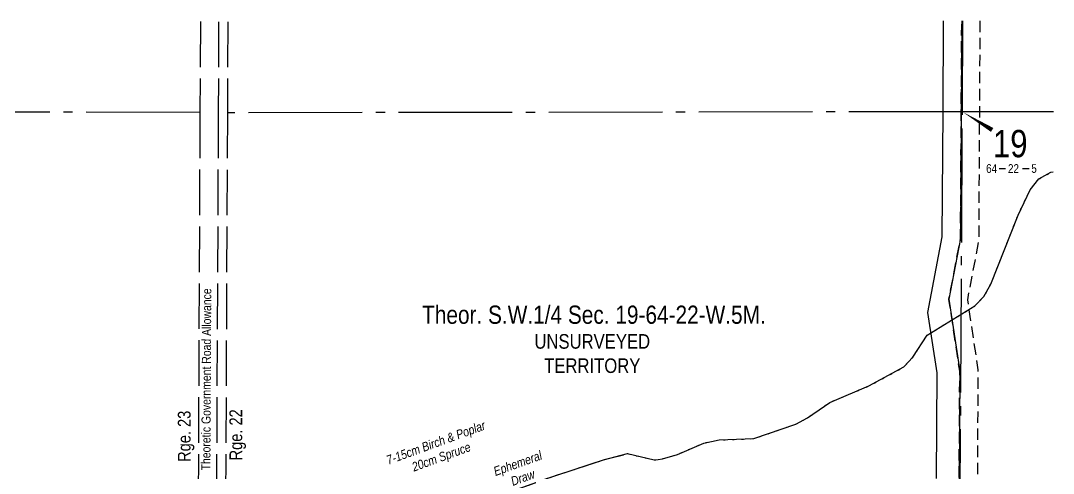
# Model space of a CAD drawing. Extents: x 474266 to 483948, y 6041075 to 6045149.
# Drawn here: x 478527 to 479663, y 6044638 to 6045135 of the extents above; entities that cross this region are included whole.
import ezdxf
from ezdxf.enums import TextEntityAlignment as Align

# ---------------------------------------------------------------- set-up
doc = ezdxf.new("R2010")
doc.units = 0
doc.header["$LTSCALE"] = 5
for name, pattern in [('foc-ACCESSROAD', [3.75, 2.5, -1.25]), ('foc-QUARTERLINE', [33, 25, -3, 2, -3]), ('foc-TOPO-ephemeral', [6.25, 3.125, -0.625, 0.625, -0.625, 0.625, -0.625]), ('foc-UNSURVEYED', [12.5, 10, -2.5]), ('foc-WHEELTRACKS', [2, 0.4, -1.6])]:
    doc.linetypes.add(name, pattern=pattern)
for name, color, linetype in [('10', 1, 'Continuous'), ('9', 3, 'Continuous'), ('C-AR', 13, 'foc-ACCESSROAD'), ('C-RW', 13, 'Continuous'), ('C-SYMBOL', 7, 'Continuous'), ('D-TXT', 6, 'Continuous'), ('L-QSEC', 8, 'foc-QUARTERLINE'), ('L-ROAD-T', 7, 'Continuous'), ('L-SECLBL', 7, 'Continuous'), ('L-UNS-T', 3, 'Continuous'), ('L-USEC', 7, 'foc-UNSURVEYED'), ('T-BUSH-T', 110, 'Continuous'), ('T-DRAW', 143, 'foc-TOPO-ephemeral'), ('T-WATER-P3', 160, 'foc-WHEELTRACKS'), ('T-WATER-T', 170, 'Continuous')]:
    doc.layers.add(name, color=color, linetype=linetype)
doc.styles.add('175L', font='ARIALN.TTF', dxfattribs={"height": 20})
doc.styles.add('80L', font='ARIALN.TTF', dxfattribs={"height": 10})
doc.styles.add('80LS', font='ARIALNI.TTF', dxfattribs={"height": 10})
doc.styles.add('foc-LtypeFont', font='ARIALN.TTF', dxfattribs={"height": 7.35})
doc.styles.add('SIMPLEX', font='ARIALN.TTF')
doc.linetypes.add('foc-TOPO-flowdirection-NOLINE', pattern='A,0,[">",foc-LtypeFont,S=0.3,R=0,X=0,Y=-0.945],-20,[">",foc-LtypeFont,S=0.3,R=0,X=0,Y=-0.945],0', length=20)

# ---------------------------------------------------------------- blocks, each defined once
blk = doc.blocks.new('L-SECLBL')
at = {"layer": '9', "color": 7}
for p, q in [((-5.1, -27.8), (-12.3, -27.8)), ((20.7, -27.8), (13.5, -27.8))]:
    blk.add_line(p, q, dxfattribs=at)
at = {"layer": '10', "color": 2, "style": 'SIMPLEX'}
blk.add_attdef('SEC', text='', height=30, dxfattribs=at).set_placement((0, 0), align=Align.MIDDLE)
at = {"layer": '10', "color": 5, "style": '80L'}
blk.add_attdef('TWP', text='', height=9.5, dxfattribs=at).set_placement((-14.4, -27.4), align=Align.MIDDLE_RIGHT)
blk.add_attdef('RGE', text='', height=9.5, dxfattribs=at).set_placement((3.6, -27.4), align=Align.MIDDLE_CENTER)
blk.add_attdef('MER', text='', height=9.5, dxfattribs=at).set_placement((23.2, -27.4), align=Align.MIDDLE_LEFT)

msp = doc.modelspace()

# ---------------------------------------------------------------- linework, layer by layer
at = {"layer": 'C-AR', "flags": 128}
msp.add_lwpolyline([(479582.02, 6045135.475), (479581.456, 6045035.527), (479580.657, 6044894.185), (479568.24, 6044829.086), (479579.855, 6044752.144), (479579.113, 6044620.706), (479560.338, 6044602.159), (479539.034, 6044581.112), (479538.195, 6044430.553), (479533.197, 6044430.582), (479532.682, 6044338), (479512.695, 6044338.507), (479513.208, 6044430.698), (479508.211, 6044430.721), (479509.041, 6044579.58), (479559.17, 6044629.105), (479559.857, 6044750.699), (479547.965, 6044829.478), (479560.678, 6044896.13), (479561.466, 6045035.503), (479562.03, 6045135.437)], dxfattribs=at)
at = {"layer": 'C-RW'}
for points in [[(479534.203, 6044632.537), (479534.86, 6044748.894), (479524.868, 6044815.079), (479540.7, 6044898.076), (479541.476, 6045035.477), (479542.04, 6045135.399)], [(479562.03, 6045135.437), (479561.466, 6045035.503), (479560.678, 6044896.13), (479547.965, 6044829.478), (479559.857, 6044750.699), (479559.17, 6044629.105)]]:
    msp.add_lwpolyline(points, dxfattribs=at)
at = {"layer": 'L-QSEC'}
for p, q in [((479562.793, 6045035.417), (479563.36, 6045135.44)), ((478724.228, 6045034.46), (477953.546, 6045036.701))]:
    msp.add_line(p, q, dxfattribs=at)
at = {"layer": 'L-QSEC', "flags": 128}
for points in [[(479562.793, 6045035.417), (479562.793, 6045035.417), (478754.408, 6045034.322)], [(479558.241, 6044232.019), (479562.793, 6045035.417)], [(479662.796, 6045035.552), (479562.793, 6045035.417)]]:
    msp.add_lwpolyline(points, dxfattribs=at)
at = {"layer": 'L-SECLBL', "flags": 128}
msp.add_lwpolyline([(479562.793, 6045035.417, 0, 5, 0), (479595.471, 6045015.496, 5, 5, 0)], format="xyseb", dxfattribs=at)
at = {"layer": 'L-USEC'}
for p, q in [((478724.686, 6045134.46), (478724.228, 6045034.46)), ((478744.802, 6045134.372), (478744.345, 6045034.368)), ((478754.866, 6045134.328), (478754.408, 6045034.322)), ((478724.228, 6045034.46), (478720.553, 6044231.55)), ((478744.345, 6045034.368), (478740.67, 6044231.458)), ((478754.408, 6045034.322), (478750.733, 6044231.412))]:
    msp.add_line(p, q, dxfattribs=at)
at = {"layer": 'T-DRAW', "flags": 128}
msp.add_lwpolyline([(479001.228, 6044523.793), (478998.035, 6044564.799), (479006.613, 6044592.44), (479030.127, 6044605.433), (479109.07, 6044633.808), (479167.899, 6044653.189), (479194.403, 6044659.963)], dxfattribs=at)
at = {"layer": 'T-DRAW', "linetype": 'foc-TOPO-flowdirection-NOLINE', "flags": 128}
msp.add_lwpolyline([(479001.228, 6044523.793), (478998.035, 6044564.799), (479006.613, 6044592.44), (479030.127, 6044605.433), (479109.07, 6044633.808), (479167.899, 6044653.189), (479194.403, 6044659.963)], dxfattribs=at)
at = {"layer": 'T-WATER-P3', "linetype": 'foc-TOPO-flowdirection-NOLINE', "flags": 128}
msp.add_lwpolyline([(479194.403, 6044659.963), (479223.756, 6044653.077), (479228.291, 6044653.736), (479232.846, 6044654.397), (479249.482, 6044659.216), (479278.252, 6044671.668), (479295.327, 6044675.036), (479333.56, 6044676.511), (479379.712, 6044692.383), (479392.309, 6044699.222), (479416.863, 6044716.278), (479460.002, 6044734.325), (479498.528, 6044755.306), (479508.391, 6044765.814), (479524.139, 6044790.252), (479576.559, 6044822.237), (479586.498, 6044832.47), (479593.925, 6044846.192), (479624.113, 6044921.91), (479637.166, 6044949.721), (479646.989, 6044961.755), (479660.1, 6044969.037), (479662.421, 6044969.427)], dxfattribs=at)
at = {"layer": 'T-WATER-P3', "flags": 128}
msp.add_lwpolyline([(479194.403, 6044659.963), (479223.756, 6044653.077), (479232.846, 6044654.397), (479249.482, 6044659.216), (479278.252, 6044671.668), (479295.327, 6044675.036), (479333.56, 6044676.511), (479379.712, 6044692.383), (479392.309, 6044699.222), (479416.863, 6044716.278), (479460.002, 6044734.325), (479498.528, 6044755.306), (479508.391, 6044765.814), (479524.139, 6044790.252), (479576.559, 6044822.237), (479586.498, 6044832.47), (479593.925, 6044846.192), (479624.113, 6044921.91), (479637.166, 6044949.721), (479646.989, 6044961.755), (479660.1, 6044969.037), (479662.421, 6044969.427)], dxfattribs=at)

# ---------------------------------------------------------------- block references
at = {"layer": 'L-SECLBL'}
msp.add_blockref('L-SECLBL', (479615.357, 6045000.518), dxfattribs=at).add_auto_attribs({'SEC': '19', 'TWP': '64', 'RGE': '22', 'MER': '5'})

# ---------------------------------------------------------------- texts
at = {"layer": 'C-SYMBOL', "color": 3, "style": '175L'}
msp.add_text('Theor. S.W.1/4 Sec. 19-64-22-W.5M.', height=19.9895, dxfattribs=at).set_placement((479157.532, 6044796.592), align=Align.BOTTOM_CENTER)
at = {"layer": 'D-TXT', "color": 3, "char_height": 14, "attachment_point": 1, "rotation": 90, "style": '80L'}
for s, width, insert in [('Rge. 23', 55.54791, (478699.939, 6044650.955)), ('Rge. 22', 55.46196, (478756.707, 6044652.552))]:
    msp.add_mtext_dynamic_manual_height_columns(s, width=width, gutter_width=47.5, heights=[0], dxfattribs=dict(at, insert=insert))
at = {"layer": 'L-ROAD-T', "style": '80L'}
msp.add_text('Theoretic Government Road Allowance', height=10, rotation=89.697783, dxfattribs=at).set_placement((478731.222, 6044741.535), align=Align.MIDDLE_CENTER)
at = {"layer": 'L-UNS-T', "color": 3, "insert": (479155.717, 6044769.808), "char_height": 16, "attachment_point": 5, "style": '80L'}
msp.add_mtext_dynamic_manual_height_columns('UNSURVEYED TERRITORY', width=126.41375, gutter_width=47.5, heights=[0], dxfattribs=at)
at = {"layer": 'T-BUSH-T', "insert": (478918.59, 6044653.663), "char_height": 10, "attachment_point": 1, "rotation": 20, "style": '80LS'}
msp.add_mtext_dynamic_manual_height_columns('\\pi10.14291;7-15cm Birch & Poplar\\P\\pi33.97989;20cm Spruce', width=134.49456, gutter_width=50, heights=[0], dxfattribs=at)
at = {"layer": 'T-WATER-T', "insert": (479055.832, 6044648.272), "char_height": 9.99475, "attachment_point": 1, "rotation": 19.770182, "style": '80L'}
msp.add_mtext_dynamic_manual_height_columns('\\pi-10.47771;{\\fArial Narrow|b0|i1|c0|p34;Ephemeral \\P\\pi3.78151;Draw}', width=34.34296, gutter_width=50, heights=[0], dxfattribs=at)

doc.saveas('drawing.dxf')
